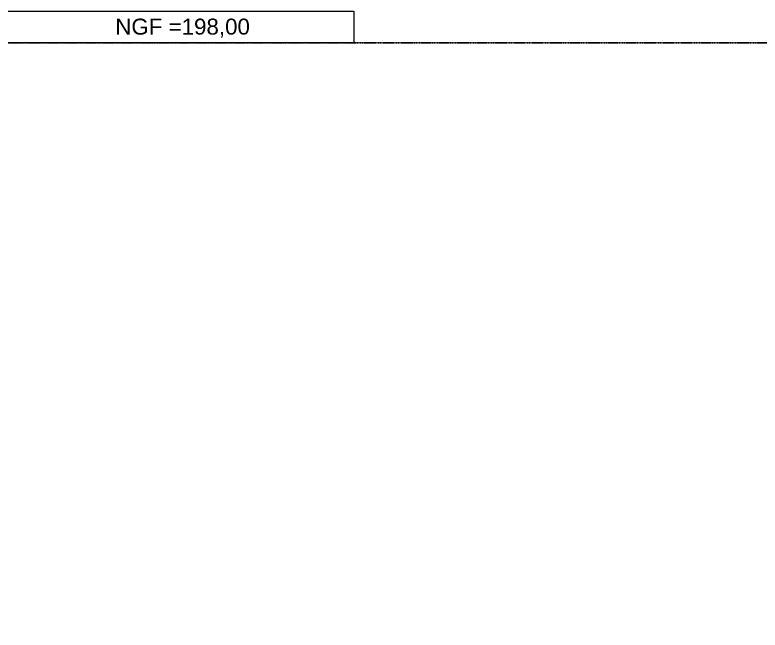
# Model space of a CAD drawing. Header units: centimetres. Extents: x 16433 to 114398, y -50094 to -12305.
# Drawn here: x 62313.7 to 62783.9, y -32582.7 to -32194.2 of the extents above; entities that cross this region are included whole.
import ezdxf

# ---------------------------------------------------------------- set-up
doc = ezdxf.new("R2010")
doc.units = ezdxf.units.CM
doc.header["$LTSCALE"] = 0.5
doc.linetypes.add('Style de ligne -7', pattern=[1.875, 0.625, -0.20828, 0.625, -0.20836, 0.06943, -0.13893])
doc.layers.add('3-BAT C-Niveau-3', color=7, linetype='CONTINUOUS')
doc.styles.add('Helvetica', font='')
doc.styles.get('Helvetica').set_extended_font_data('Helvetica')

msp = doc.modelspace()

# ---------------------------------------------------------------- linework, layer by layer
at = {"layer": '3-BAT C-Niveau-3', "color": 7, "linetype": 'Continuous', "lineweight": 13, "flags": 128}
msp.add_lwpolyline([(62527.517, -32211.927), (62193.095, -32211.927), (62193.095, -32191.927), (62527.517, -32191.927)], close=True, dxfattribs=at)
at = {"layer": '3-BAT C-Niveau-3', "color": 7, "linetype": 'Style de ligne -7', "lineweight": 25, "flags": 128}
msp.add_lwpolyline([(64187.816, -32211.357), (64194.751, -34233.357), (59154.751, -34233.357), (59154.751, -32374.277), (60648.284, -32374.277), (60648.284, -32508.922), (61495.637, -32508.922), (61495.637, -32433.389), (62183.095, -32433.389), (62183.095, -32211.948)], close=True, dxfattribs=at)

# ---------------------------------------------------------------- texts
at = {"layer": '3-BAT C-Niveau-3', "color": 178, "insert": (62419.492, -32196.555), "char_height": 10.08724, "width": 107.40508, "attachment_point": 2, "line_spacing_factor": 0.834288, "style": 'Helvetica'}
msp.add_mtext('\\pt38.079,75.614;NGF =198,00\\P', dxfattribs=at)

doc.saveas('drawing.dxf')
